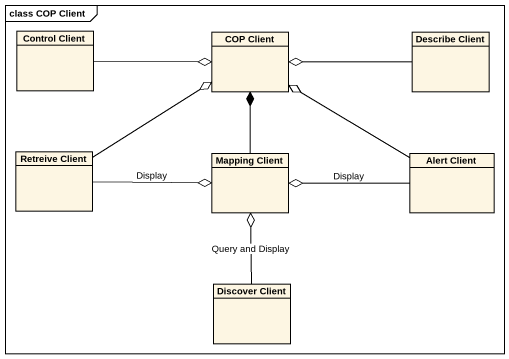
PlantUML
@startuml
mainframe class COP Client
hide circle
hide empty members
class "Control Client" as Control_Client
class "COP Client" as COP_Client
class "Describe Client" as Describe_Client
class "Retreive Client" as Retreive_Client
class "Mapping Client" as Mapping_Client
class "Alert Client" as Alert_Client
class "Discover Client" as Discover_Client
Control_Client -right-o COP_Client
Describe_Client -left-o COP_Client
Retreive_Client -up-o COP_Client
Retreive_Client -right-o Mapping_Client : Display
Mapping_Client -up-* COP_Client
Alert_Client -up-o COP_Client
Alert_Client -left-o Mapping_Client : Display
Discover_Client -up-o Mapping_Client : Query and Display
@enduml
